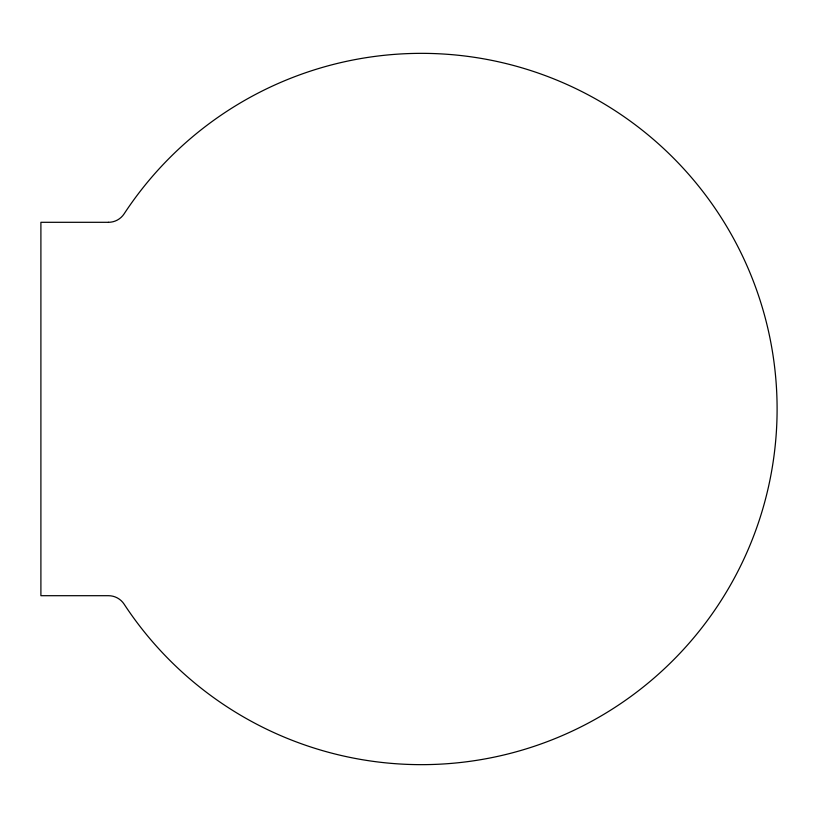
<?xml version="1.0" encoding="UTF-8"?>
<svg xmlns="http://www.w3.org/2000/svg" width="818" height="818" viewBox="0 0 818 818"><rect width="100%" height="100%" fill="white"/><g stroke="black" fill="none" stroke-linecap="round" stroke-linejoin="round"><path stroke-width="1.23" d="M108.487 222.302L40.9 222.302L40.9 595.698L108.487 595.698A18.671 18.671 0 0 1 124.101 604.124A355.656 355.656 0 0 0 655.198 677.048A355.656 355.656 0 0 0 655.198 140.952A355.656 355.656 0 0 0 124.101 213.876A18.671 18.671 0 0 1 108.487 222.302"/></g></svg>
